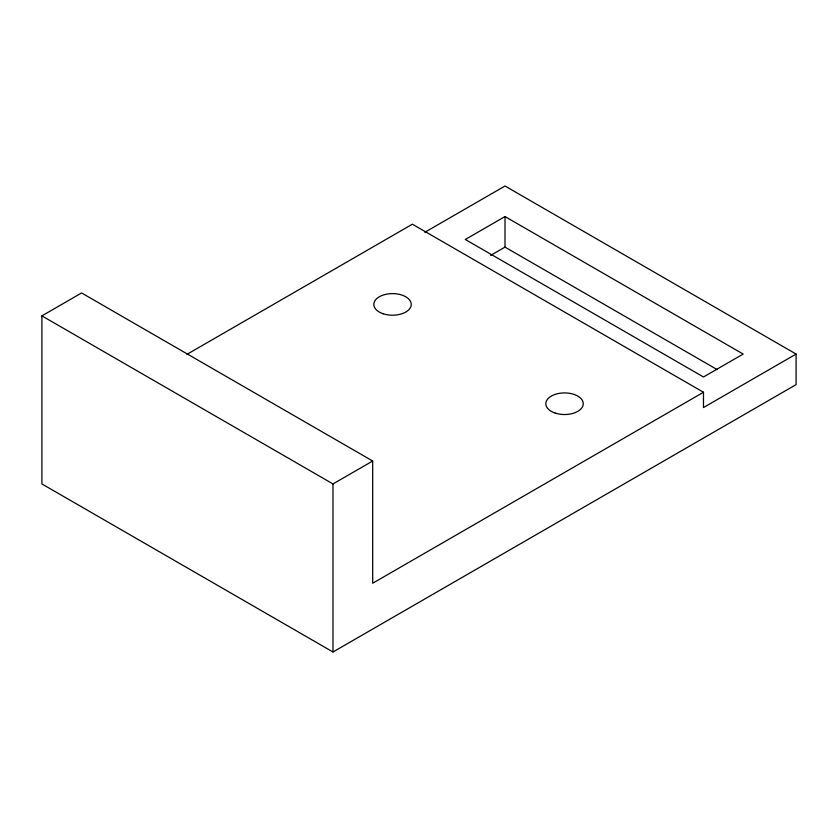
<?xml version="1.0" encoding="UTF-8"?>
<svg xmlns="http://www.w3.org/2000/svg" width="838" height="838" viewBox="0 0 838 838"><rect width="100%" height="100%" fill="white"/><g stroke="black" fill="none" stroke-linecap="round" stroke-linejoin="round"><path stroke-width="1.26" d="M41.9 315.874L81.59 292.954L372.69 461.015L372.69 583.238L703.48 392.257L703.48 407.54L796.1 354.065L796.1 384.621L332.99 651.995L41.9 483.935L41.9 315.874L332.99 483.935L372.69 461.015M186.947 354.359L412.38 224.196L703.48 392.257M424.814 232.304L505.01 186.005L796.1 354.065M505.01 216.56L465.31 239.479L703.48 376.985L743.17 354.065L505.01 216.56L505.01 247.116L717.213 369.631M490.67 255.391L505.01 247.116M332.99 483.935L332.99 651.995M555.196 413.082A18.708 10.8 0 0 0 583.258 403.717A18.708 10.8 0 0 0 555.196 394.363A18.708 10.8 0 0 0 555.196 413.082M383.176 313.768A18.708 10.8 0 0 0 411.249 304.414A18.708 10.8 0 0 0 383.176 295.06A18.708 10.8 0 0 0 383.176 313.768"/></g></svg>
